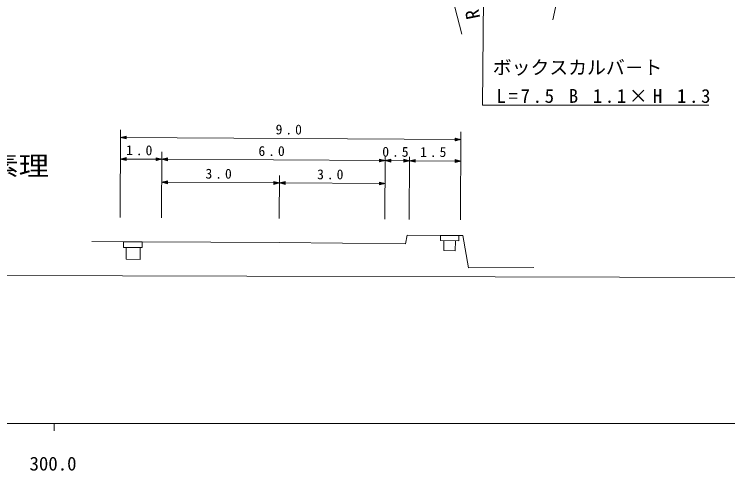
# Model space of a CAD drawing. Units: millimetres, scale not verified. Extents: x 40000 to 680000, y 20000 to 380000.
# Drawn here: x 362696 to 457348, y 198715 to 259355 of the extents above; entities that cross this region are included whole.
import ezdxf
from ezdxf.enums import TextEntityAlignment as Align

# ---------------------------------------------------------------- set-up
doc = ezdxf.new("R2010")
doc.units = ezdxf.units.MM
doc.header["$LTSCALE"] = 1000
doc.layers.add('S-BGD', color=7, linetype='Continuous', lineweight=13)
doc.layers.add('S-BGD-HTXT', color=7, linetype='Continuous', lineweight=13)
doc.styles.add('ＭＳ ゴシック', font='')
doc.styles.get('ＭＳ ゴシック').set_extended_font_data('MS Gothic')

msp = doc.modelspace()

# ---------------------------------------------------------------- linework, layer by layer
at = {"layer": 'S-BGD'}
for p, q in [((443734, 302294), (434135, 258629)), ((422083, 256723), (410952, 299938)), ((425256, 299640), (424830, 247272)), ((424830, 247272), (454851, 247272)), ((376735, 232338), (376804, 243986)), ((421957, 243716), (421887, 232068)), ((377549, 243169), (376798, 242986)), ((376798, 242986), (377547, 242794)), ((376798, 242986), (421951, 242716)), ((376875, 242986), (377531, 243141)), ((377529, 242822), (376877, 242986)), ((376952, 242985), (377502, 243113)), ((377501, 242851), (376952, 242985)), ((377027, 242985), (377474, 243085)), ((377473, 242879), (377027, 242985)), ((377104, 242984), (377446, 243057)), ((377445, 242907), (377104, 242984)), ((377179, 242984), (377417, 243029)), ((377417, 242936), (377179, 242984)), ((377256, 242983), (377389, 243001)), ((377389, 242983), (377256, 242983)), ((377389, 242964), (377256, 242983)), ((377389, 243001), (377389, 242964)), ((377417, 243029), (377417, 242936)), ((377446, 243057), (377445, 242907)), ((377474, 243085), (377473, 242879)), ((377502, 243113), (377501, 242851)), ((377531, 243141), (377529, 242822)), ((377547, 242794), (377549, 243169)), ((421202, 242908), (421199, 242533)), ((421199, 242533), (421951, 242716)), ((421951, 242716), (421202, 242908)), ((421218, 242561), (421220, 242879)), ((421874, 242716), (421218, 242561)), ((421220, 242879), (421872, 242716)), ((421247, 242589), (421248, 242851)), ((421797, 242717), (421247, 242589)), ((421248, 242851), (421797, 242717)), ((421275, 242617), (421276, 242823)), ((421722, 242717), (421275, 242617)), ((421276, 242823), (421722, 242717)), ((421303, 242645), (421304, 242795)), ((421645, 242718), (421303, 242645)), ((421304, 242795), (421645, 242718)), ((421332, 242673), (421332, 242766)), ((421332, 242766), (421570, 242718)), ((421570, 242718), (421332, 242673)), ((421360, 242701), (421360, 242738)), ((421360, 242738), (421493, 242718)), ((421360, 242719), (421493, 242718)), ((421493, 242718), (421360, 242701)), ((382290, 241091), (382237, 232305)), ((377532, 240307), (376781, 240124)), ((376781, 240124), (377530, 239932)), ((376781, 240124), (382284, 240091)), ((376858, 240123), (377513, 240279)), ((377511, 239960), (376860, 240123)), ((376935, 240123), (377485, 240251)), ((377484, 239988), (376935, 240123)), ((377010, 240122), (377457, 240223)), ((377456, 240017), (377010, 240122)), ((377087, 240122), (377428, 240195)), ((377428, 240045), (377087, 240122)), ((377162, 240121), (377400, 240167)), ((377400, 240073), (377162, 240121)), ((377239, 240121), (377372, 240139)), ((377372, 240120), (377239, 240121)), ((377372, 240101), (377239, 240121)), ((377372, 240139), (377372, 240101)), ((377400, 240167), (377400, 240073)), ((377428, 240195), (377428, 240045)), ((377457, 240223), (377456, 240017)), ((377485, 240251), (377484, 239988)), ((377513, 240279), (377511, 239960)), ((377530, 239932), (377532, 240307)), ((381535, 240283), (381533, 239908)), ((381533, 239908), (382284, 240091)), ((382284, 240091), (381535, 240283)), ((381552, 239936), (381554, 240255)), ((382207, 240091), (381552, 239936)), ((381554, 240255), (382205, 240091)), ((381580, 239964), (381582, 240226)), ((382130, 240092), (381580, 239964)), ((381582, 240226), (382130, 240092)), ((381608, 239992), (381610, 240198)), ((382055, 240092), (381608, 239992)), ((381610, 240198), (382055, 240092)), ((381637, 240020), (381638, 240170)), ((381978, 240093), (381637, 240020)), ((381638, 240170), (381978, 240093)), ((381665, 240048), (381665, 240141)), ((381665, 240141), (381903, 240093)), ((381903, 240093), (381665, 240048)), ((381693, 240076), (381693, 240113)), ((381693, 240113), (381826, 240093)), ((381693, 240094), (381826, 240093)), ((381826, 240093), (381693, 240076)), ((383035, 240274), (382284, 240091)), ((382284, 240091), (383033, 239899)), ((382284, 240091), (411905, 239913)), ((382361, 240090), (383016, 240246)), ((383014, 239927), (382363, 240090)), ((382438, 240090), (382988, 240218)), ((382986, 239955), (382438, 240090)), ((382513, 240089), (382960, 240190)), ((382958, 239984), (382513, 240089)), ((382590, 240089), (382931, 240162)), ((382930, 240012), (382590, 240089)), ((382665, 240088), (382903, 240134)), ((382902, 240040), (382665, 240088)), ((382741, 240088), (382875, 240106)), ((382875, 240087), (382741, 240088)), ((382874, 240068), (382741, 240088)), ((382875, 240106), (382874, 240068)), ((382903, 240134), (382902, 240040)), ((382931, 240162), (382930, 240012)), ((382960, 240190), (382958, 239984)), ((382988, 240218), (382986, 239955)), ((383016, 240246), (383014, 239927)), ((383033, 239899), (383035, 240274)), ((411156, 240105), (411154, 239730)), ((411154, 239730), (411905, 239913)), ((411905, 239913), (411156, 240105)), ((411173, 239758), (411174, 240077)), ((411828, 239914), (411173, 239758)), ((411174, 240077), (411826, 239914)), ((411201, 239786), (411202, 240049)), ((411751, 239914), (411201, 239786)), ((411202, 240049), (411751, 239914)), ((411229, 239814), (411230, 240021)), ((411676, 239915), (411229, 239814)), ((411230, 240021), (411676, 239915)), ((411257, 239842), (411258, 239992)), ((411599, 239915), (411257, 239842)), ((411258, 239992), (411599, 239915)), ((411286, 239870), (411286, 239964)), ((411286, 239964), (411524, 239916)), ((411524, 239916), (411286, 239870)), ((411314, 239898), (411314, 239936)), ((411314, 239936), (411447, 239916)), ((411314, 239917), (411447, 239916)), ((411447, 239916), (411314, 239898)), ((411908, 240414), (411858, 232128)), ((412656, 240096), (411905, 239913)), ((411905, 239913), (412654, 239721)), ((411905, 239913), (415135, 239894)), ((411982, 239913), (412637, 240068)), ((412635, 239750), (411984, 239913)), ((412059, 239912), (412609, 240040)), ((412607, 239778), (412059, 239912)), ((412134, 239912), (412580, 240012)), ((412579, 239806), (412134, 239912)), ((412210, 239912), (412552, 239985)), ((412551, 239835), (412210, 239912)), ((412285, 239911), (412524, 239957)), ((412523, 239863), (412285, 239911)), ((412362, 239911), (412495, 239929)), ((412495, 239910), (412362, 239911)), ((412495, 239891), (412362, 239911)), ((412495, 239929), (412495, 239891)), ((412524, 239957), (412523, 239863)), ((412552, 239985), (412551, 239835)), ((412580, 240012), (412579, 239806)), ((412609, 240040), (412607, 239778)), ((412637, 240068), (412635, 239750)), ((412654, 239721), (412656, 240096)), ((414386, 240086), (414384, 239711)), ((414384, 239711), (415135, 239894)), ((415135, 239894), (414386, 240086)), ((414403, 239739), (414405, 240058)), ((415058, 239894), (414403, 239739)), ((414405, 240058), (415056, 239895)), ((414431, 239767), (414433, 240029)), ((414981, 239895), (414431, 239767)), ((414433, 240029), (414981, 239895)), ((414459, 239795), (414461, 240001)), ((414906, 239895), (414459, 239795)), ((414461, 240001), (414906, 239895)), ((414488, 239823), (414489, 239973)), ((414829, 239896), (414488, 239823)), ((414489, 239973), (414829, 239896)), ((414516, 239851), (414517, 239945)), ((414754, 239896), (414516, 239851)), ((414517, 239945), (414754, 239896)), ((414544, 239879), (414545, 239916)), ((414544, 239898), (414678, 239897)), ((414678, 239897), (414544, 239879)), ((414545, 239916), (414678, 239897)), ((415138, 240397), (415088, 232109)), ((415886, 240077), (415135, 239894)), ((415135, 239894), (415884, 239702)), ((415135, 239894), (421933, 239853)), ((415212, 239894), (415867, 240049)), ((415865, 239730), (415214, 239894)), ((415289, 239893), (415839, 240021)), ((415837, 239759), (415289, 239893)), ((415364, 239893), (415811, 239993)), ((415809, 239787), (415364, 239893)), ((415441, 239892), (415782, 239965)), ((415781, 239815), (415441, 239892)), ((415516, 239892), (415754, 239937)), ((415753, 239843), (415516, 239892)), ((415593, 239891), (415726, 239909)), ((415726, 239891), (415593, 239891)), ((415726, 239872), (415593, 239891)), ((415726, 239909), (415726, 239872)), ((415754, 239937), (415753, 239843)), ((415782, 239965), (415781, 239815)), ((415811, 239993), (415809, 239787)), ((415839, 240021), (415837, 239759)), ((415867, 240049), (415865, 239730)), ((415884, 239702), (415886, 240077)), ((421185, 240045), (421182, 239670)), ((421182, 239670), (421933, 239853)), ((421933, 239853), (421185, 240045)), ((421201, 239698), (421203, 240017)), ((421857, 239854), (421201, 239698)), ((421203, 240017), (421855, 239854)), ((421230, 239726), (421231, 239989)), ((421780, 239854), (421230, 239726)), ((421231, 239989), (421780, 239854)), ((421258, 239754), (421259, 239960)), ((421705, 239855), (421258, 239754)), ((421259, 239960), (421705, 239855)), ((421286, 239782), (421287, 239932)), ((421628, 239855), (421286, 239782)), ((421287, 239932), (421628, 239855)), ((421314, 239810), (421315, 239904)), ((421553, 239856), (421314, 239810)), ((421315, 239904), (421553, 239856)), ((421343, 239838), (421343, 239876)), ((421343, 239876), (421476, 239856)), ((421343, 239857), (421476, 239856)), ((421476, 239856), (421343, 239838)), ((397875, 237944), (397841, 232212)), ((383017, 237221), (382266, 237038)), ((382266, 237038), (383015, 236846)), ((382266, 237038), (397869, 236944)), ((382343, 237037), (382998, 237193)), ((382996, 236874), (382344, 237037)), ((382419, 237037), (382970, 237165)), ((382968, 236902), (382419, 237037)), ((382494, 237036), (382941, 237137)), ((382940, 236931), (382494, 237036)), ((382571, 237036), (382913, 237109)), ((382912, 236959), (382571, 237036)), ((382646, 237036), (382885, 237081)), ((382884, 236987), (382646, 237036)), ((382723, 237035), (382856, 237053)), ((382856, 237034), (382723, 237035)), ((382856, 237016), (382723, 237035)), ((382856, 237053), (382856, 237016)), ((382885, 237081), (382884, 236987)), ((382913, 237109), (382912, 236959)), ((382941, 237137), (382940, 236931)), ((382970, 237165), (382968, 236902)), ((382998, 237193), (382996, 236874)), ((383015, 236846), (383017, 237221)), ((397121, 237136), (397118, 236761)), ((397118, 236761), (397869, 236944)), ((397869, 236944), (397121, 237136)), ((397137, 236789), (397139, 237108)), ((397793, 236945), (397137, 236789)), ((397139, 237108), (397791, 236945)), ((397166, 236817), (397167, 237080)), ((397716, 236945), (397166, 236817)), ((397167, 237080), (397716, 236945)), ((397194, 236845), (397195, 237052)), ((397641, 236946), (397194, 236845)), ((397195, 237052), (397641, 236946)), ((397222, 236873), (397223, 237023)), ((397564, 236946), (397222, 236873)), ((397223, 237023), (397564, 236946)), ((397250, 236901), (397251, 236995)), ((397489, 236947), (397250, 236901)), ((397251, 236995), (397489, 236947)), ((397279, 236929), (397279, 236967)), ((397279, 236967), (397412, 236947)), ((397279, 236948), (397412, 236947)), ((397412, 236947), (397279, 236929)), ((398621, 237127), (397869, 236944)), ((397869, 236944), (398618, 236752)), ((397869, 236944), (411886, 236860)), ((397946, 236944), (398602, 237099)), ((398600, 236781), (397948, 236944)), ((398023, 236944), (398573, 237071)), ((398572, 236809), (398023, 236944)), ((398098, 236943), (398545, 237044)), ((398544, 236837), (398098, 236943)), ((398175, 236943), (398517, 237016)), ((398516, 236866), (398175, 236943)), ((398250, 236942), (398489, 236988)), ((398488, 236894), (398250, 236942)), ((398327, 236942), (398460, 236960)), ((398460, 236941), (398327, 236942)), ((398460, 236922), (398327, 236942)), ((398460, 236960), (398460, 236922)), ((398489, 236988), (398488, 236894)), ((398517, 237016), (398516, 236866)), ((398545, 237044), (398544, 236837)), ((398573, 237071), (398572, 236809)), ((398602, 237099), (398600, 236781)), ((398618, 236752), (398621, 237127)), ((411138, 237052), (411135, 236677)), ((411135, 236677), (411886, 236860)), ((411886, 236860), (411138, 237052)), ((411154, 236706), (411156, 237024)), ((411810, 236861), (411154, 236706)), ((411156, 237024), (411808, 236861)), ((411183, 236733), (411184, 236996)), ((411733, 236861), (411183, 236733)), ((411184, 236996), (411733, 236861)), ((411211, 236761), (411212, 236968)), ((411658, 236862), (411211, 236761)), ((411212, 236968), (411658, 236862)), ((411239, 236789), (411240, 236939)), ((411581, 236862), (411239, 236789)), ((411240, 236939), (411581, 236862)), ((411267, 236817), (411268, 236911)), ((411506, 236863), (411267, 236817)), ((411268, 236911), (411506, 236863)), ((411296, 236845), (411296, 236883)), ((411296, 236883), (411429, 236863)), ((411296, 236864), (411429, 236863)), ((411429, 236863), (411296, 236845)), ((414836, 230004), (414596, 228864)), ((419235, 229974), (414836, 230004)), ((377193, 229122), (372984, 229167)), ((377190, 228364), (377193, 229122)), ((377193, 229122), (379666, 229113)), ((379666, 229113), (379663, 228355)), ((397893, 229018), (379666, 229113)), ((419228, 229296), (419235, 229974)), ((421666, 229271), (419228, 229296)), ((419235, 229974), (421673, 229949)), ((419685, 229291), (419672, 227957)), ((421201, 227942), (421215, 229276)), ((421673, 229949), (421666, 229271)), ((422211, 229949), (421673, 229949)), ((422961, 225659), (422211, 229949)), ((379663, 228355), (377190, 228364)), ((377539, 228363), (377534, 226805)), ((379404, 228355), (377539, 228363)), ((379398, 226798), (379404, 228355)), ((414596, 228864), (397893, 229018)), ((419672, 227957), (421201, 227942)), ((377534, 226805), (379398, 226798)), ((431604, 225721), (422961, 225659)), ((216541, 224990), (558419, 224150))]:
    msp.add_line(p, q, dxfattribs=at)
at = {"layer": 'S-BGD-HTXT'}
for p, q in [((40000, 205000), (579000, 205000)), ((368000, 205000), (368000, 204000))]:
    msp.add_line(p, q, dxfattribs=at)

# ---------------------------------------------------------------- texts
at = {"layer": 'S-BGD', "style": 'ＭＳ ゴシック'}
msp.add_text('ボックスカルバ－ト', height=1833, dxfattribs=at).set_placement((426179, 250822), align=Align.BOTTOM_LEFT)
at = {"layer": 'S-BGD', "style": 'ＭＳ ゴシック', "width": 1.15}
msp.add_text('保素理', height=2566, dxfattribs=at).set_placement((355231, 237164), align=Align.BOTTOM_LEFT)
at = {"layer": 'S-BGD', "attachment_point": 7, "style": 'ＭＳ ゴシック'}
for s, insert, char_height, rotation in [('\\T1.6;R=100', (424544, 258900), 1833, 101.3), ('\\T1.44;9.0', (397366, 243374), 1320, 359.7), ('\\T1.44;1.0', (377527, 240619), 1320, 359.7), ('\\T1.44;6.0', (395089, 240514), 1320, 359.7), ('\\T1.44;0.5', (411515, 240416), 1320, 359.7), ('\\T1.44;1.5', (416529, 240386), 1320, 359.7), ('\\T1.44;3.0', (388062, 237503), 1320, 359.7), ('\\T1.44;3.0', (402873, 237415), 1320, 359.7)]:
    msp.add_mtext(s, dxfattribs=dict(at, insert=insert, char_height=char_height, rotation=rotation))
at = {"layer": 'S-BGD', "insert": (426676, 247556), "char_height": 1833, "attachment_point": 7, "style": 'ＭＳ ゴシック'}
msp.add_mtext('\\T1.28;L=7.5\\~B\\~1.1×H\\~1.3', dxfattribs=at)
at = {"layer": 'S-BGD-HTXT', "style": 'ＭＳ ゴシック'}
msp.add_text('300.0', height=1833, dxfattribs=at).set_placement((364719, 198195), align=Align.BOTTOM_LEFT)

doc.saveas('drawing.dxf')
